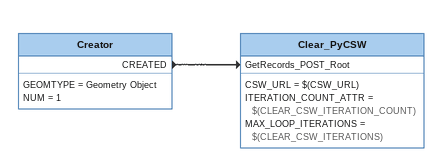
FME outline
Creator
    GEOMTYPE = Geometry Object
    NUM = 1
    CREATED -> Clear_PyCSW [GetRecords_POST_Root]
Clear_PyCSW
    CSW_URL = $(CSW_URL)
    ITERATION_COUNT_ATTR = $(CLEAR_CSW_ITERATION_COUNT)
    MAX_LOOP_ITERATIONS = $(CLEAR_CSW_ITERATIONS)
